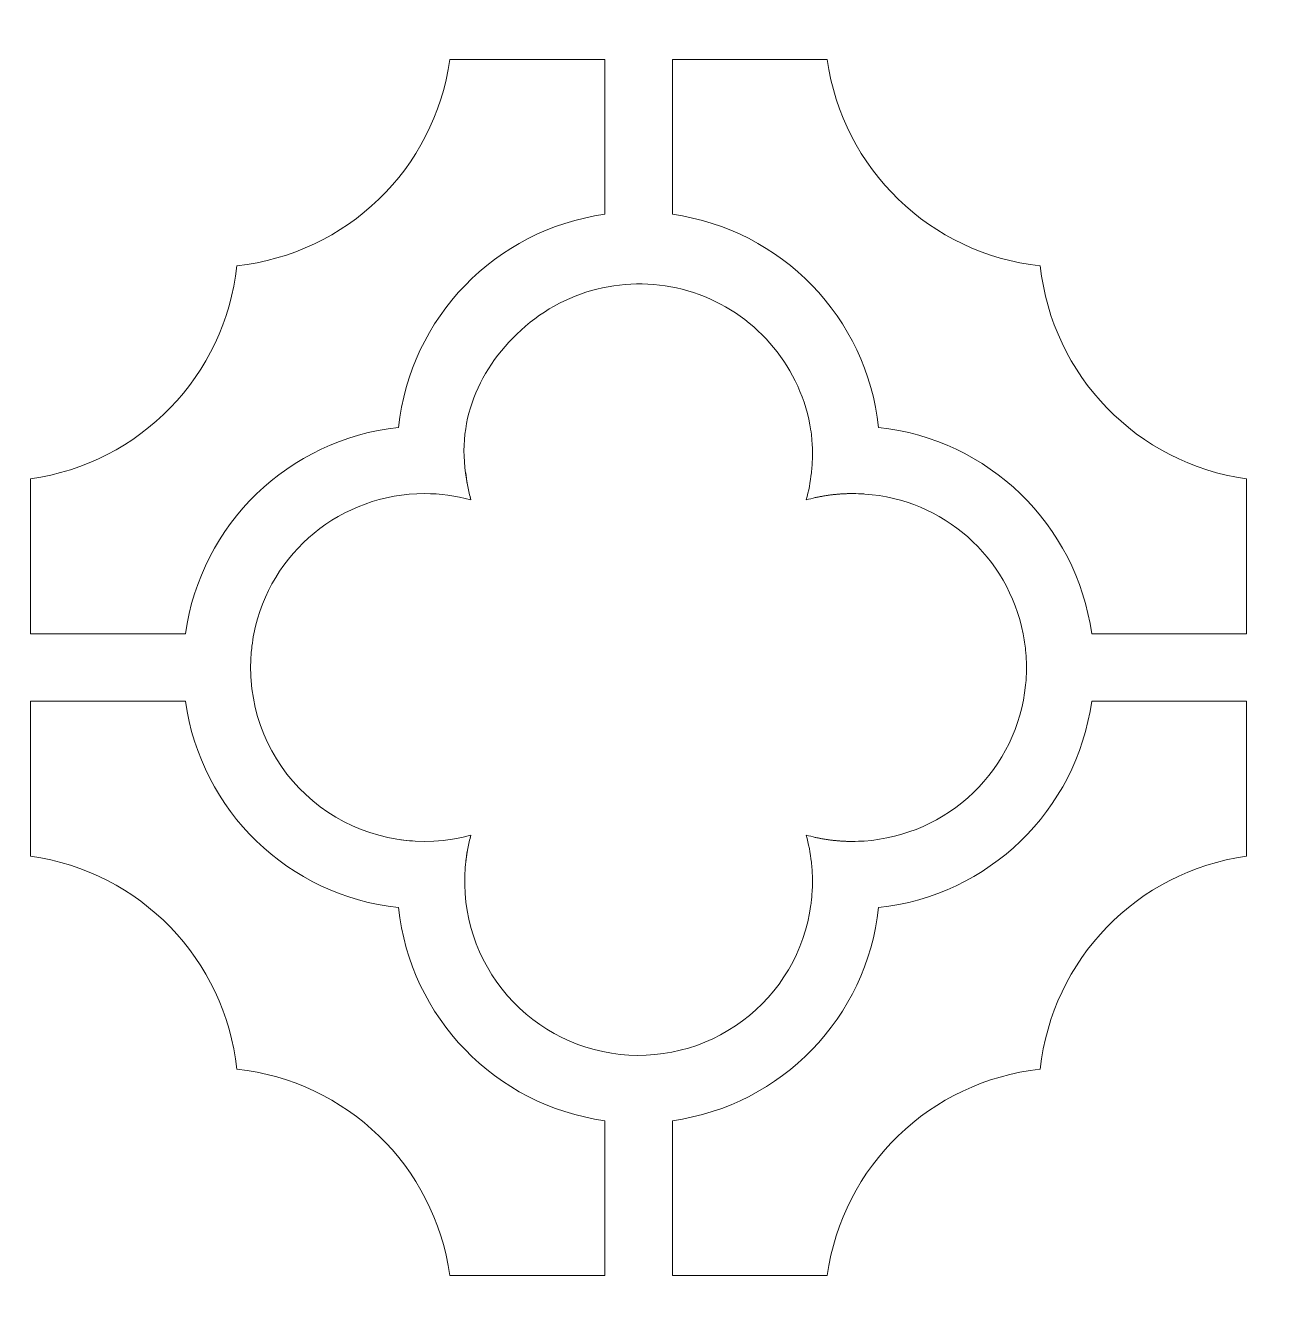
# Model space of a CAD drawing. Header units: centimetres. Extents: x -8.6 to 7.4, y -2.5 to 11.8.
# Drawn here: x -7.323 to -4.812, y 2.096 to 4.664 of the extents above; entities that cross this region are included whole.
import ezdxf

# ---------------------------------------------------------------- set-up
doc = ezdxf.new("R2010")
doc.units = ezdxf.units.CM
doc.header["$MEASUREMENT"] = 0
doc.layers.add('layer 1', color=7, linetype='Continuous')

msp = doc.modelspace()

# ---------------------------------------------------------------- linework, layer by layer
at = {"layer": 'layer 1', "lineweight": 9}
for points, knots in [([(-8.59369, 11.81631), (-8.59369, 11.81631), (-8.45848, 11.81631), (-8.45848, 11.81631), (-8.45848, 11.81631), (-8.45848, 11.81631), (-1.16645, 11.81631), (-1.16645, 11.81631), (-1.16645, 11.81631), (-1.16645, 11.81631), (-1.03124, 11.81631), (-1.03124, 11.81631), (-1.03124, 11.81631), (-1.03124, 11.81631), (-1.03124, 11.6811), (-1.03124, 11.6811), (-1.03124, 11.6811), (-1.03124, 11.6811), (-1.03124, -2.35212), (-1.03124, -2.35212), (-1.03124, -2.35212), (-1.03124, -2.35212), (-1.03124, -2.48733), (-1.03124, -2.48733), (-1.03124, -2.48733), (-1.03124, -2.48733), (-1.16645, -2.48733), (-1.16645, -2.48733), (-1.16645, -2.48733), (-1.16645, -2.48733), (-8.45848, -2.48733), (-8.45848, -2.48733), (-8.45848, -2.48733), (-8.45848, -2.48733), (-8.59369, -2.48733), (-8.59369, -2.48733), (-8.59369, -2.48733), (-8.59369, -2.48733), (-8.59369, -2.35212), (-8.59369, -2.35212), (-8.59369, -2.35212), (-8.59369, -2.35212), (-8.59369, 11.6811), (-8.59369, 11.6811), (-8.59369, 11.6811), (-8.59369, 11.6811), (-8.59369, 11.81631), (-8.59369, 11.81631)], [0, 0, 0, 0, 0.0769231, 0.0769231, 0.0769231, 0.0769231, 0.1538462, 0.1538462, 0.1538462, 0.1538462, 0.2307692, 0.2307692, 0.2307692, 0.2307692, 0.3076923, 0.3076923, 0.3076923, 0.3076923, 0.3846154, 0.3846154, 0.3846154, 0.3846154, 0.4615385, 0.4615385, 0.4615385, 0.4615385, 0.5384615, 0.5384615, 0.5384615, 0.5384615, 0.6153846, 0.6153846, 0.6153846, 0.6153846, 0.6923077, 0.6923077, 0.6923077, 0.6923077, 0.7692308, 0.7692308, 0.7692308, 0.7692308, 0.8461538, 0.8461538, 0.8461538, 0.8461538, 1, 1, 1, 1]), ([(-6.16446, 4.59688), (-6.16446, 4.59688), (-6.26776, 4.59688), (-6.26776, 4.59688), (-6.26776, 4.59688), (-6.26776, 4.59688), (-6.31707, 4.59688), (-6.31707, 4.59688), (-6.31707, 4.59688), (-6.31707, 4.59688), (-6.35435, 4.59688), (-6.35435, 4.59688), (-6.35435, 4.59688), (-6.35435, 4.59688), (-6.47441, 4.59688), (-6.47441, 4.59688), (-6.47441, 4.59688), (-6.50503, 4.37789), (-6.68099, 4.20772), (-6.90083, 4.18402), (-6.90083, 4.18402), (-6.92435, 3.96417), (-7.09471, 3.7884), (-7.31368, 3.75761), (-7.31368, 3.75761), (-7.31368, 3.75761), (-7.31368, 3.69234), (-7.31368, 3.69234), (-7.31368, 3.69234), (-7.31368, 3.69234), (-7.31368, 3.65906), (-7.31368, 3.65906), (-7.31368, 3.65906), (-7.31368, 3.65906), (-7.31368, 3.56049), (-7.31368, 3.56049), (-7.31368, 3.56049), (-7.31368, 3.56049), (-7.31368, 3.44769), (-7.31368, 3.44769), (-7.31368, 3.44769), (-7.31368, 3.44769), (-7.12398, 3.44768), (-7.12398, 3.44768), (-7.12398, 3.44768), (-7.12398, 3.44768), (-7.00377, 3.44768), (-7.00377, 3.44768), (-7.00377, 3.44768), (-6.97315, 3.66668), (-6.79718, 3.83685), (-6.57732, 3.86054), (-6.57732, 3.86054), (-6.55381, 4.08041), (-6.38344, 4.25619), (-6.16446, 4.28696), (-6.16446, 4.28696), (-6.16446, 4.28696), (-6.16446, 4.59688), (-6.16446, 4.59688)], [0, 0, 0, 0, 0.0625, 0.0625, 0.0625, 0.0625, 0.125, 0.125, 0.125, 0.125, 0.1875, 0.1875, 0.1875, 0.1875, 0.25, 0.25, 0.25, 0.25, 0.3125, 0.3125, 0.3125, 0.3125, 0.375, 0.375, 0.375, 0.375, 0.4375, 0.4375, 0.4375, 0.4375, 0.5, 0.5, 0.5, 0.5, 0.5625, 0.5625, 0.5625, 0.5625, 0.625, 0.625, 0.625, 0.625, 0.6875, 0.6875, 0.6875, 0.6875, 0.75, 0.75, 0.75, 0.75, 0.8125, 0.8125, 0.8125, 0.8125, 0.875, 0.875, 0.875, 0.875, 1, 1, 1, 1]), ([(-5.71933, 4.59688), (-5.71933, 4.59688), (-5.78447, 4.59688), (-5.78447, 4.59688), (-5.78447, 4.59688), (-5.78447, 4.59688), (-5.87666, 4.59688), (-5.87666, 4.59688), (-5.87666, 4.59688), (-5.87666, 4.59688), (-5.94572, 4.59688), (-5.94572, 4.59688), (-5.94572, 4.59688), (-5.94572, 4.59688), (-6.02926, 4.59688), (-6.02926, 4.59688), (-6.02926, 4.59688), (-6.02926, 4.59688), (-6.02926, 4.28695), (-6.02926, 4.28695), (-6.02926, 4.28695), (-5.81027, 4.25633), (-5.6401, 4.08038), (-5.61641, 3.86054), (-5.61641, 3.86054), (-5.39655, 3.83701), (-5.22077, 3.66665), (-5.18999, 3.44768), (-5.18999, 3.44768), (-5.18999, 3.44768), (-5.03502, 3.44768), (-5.03502, 3.44768), (-5.03502, 3.44768), (-5.03502, 3.44768), (-4.88007, 3.44768), (-4.88007, 3.44768), (-4.88007, 3.44768), (-4.88007, 3.44768), (-4.88007, 3.56049), (-4.88007, 3.56049), (-4.88007, 3.56049), (-4.88007, 3.56049), (-4.88007, 3.65907), (-4.88007, 3.65907), (-4.88007, 3.65907), (-4.88007, 3.65907), (-4.88007, 3.69232), (-4.88007, 3.69232), (-4.88007, 3.69232), (-4.88007, 3.69232), (-4.88007, 3.75761), (-4.88007, 3.75761), (-4.88007, 3.75761), (-5.09905, 3.78823), (-5.26922, 3.96418), (-5.29291, 4.18402), (-5.29291, 4.18402), (-5.51278, 4.20755), (-5.68855, 4.37791), (-5.71933, 4.59688)], [0, 0, 0, 0, 0.0625, 0.0625, 0.0625, 0.0625, 0.125, 0.125, 0.125, 0.125, 0.1875, 0.1875, 0.1875, 0.1875, 0.25, 0.25, 0.25, 0.25, 0.3125, 0.3125, 0.3125, 0.3125, 0.375, 0.375, 0.375, 0.375, 0.4375, 0.4375, 0.4375, 0.4375, 0.5, 0.5, 0.5, 0.5, 0.5625, 0.5625, 0.5625, 0.5625, 0.625, 0.625, 0.625, 0.625, 0.6875, 0.6875, 0.6875, 0.6875, 0.75, 0.75, 0.75, 0.75, 0.8125, 0.8125, 0.8125, 0.8125, 0.875, 0.875, 0.875, 0.875, 1, 1, 1, 1]), ([(-6.8667, 3.44768), (-6.86831, 3.43944), (-6.86963, 3.43114), (-6.87066, 3.4228), (-6.87066, 3.4228), (-6.87066, 3.4228), (-6.87091, 3.4207), (-6.87091, 3.4207), (-6.87091, 3.4207), (-6.87091, 3.4207), (-6.87114, 3.41859), (-6.87114, 3.41859), (-6.87114, 3.41859), (-6.87114, 3.41859), (-6.87197, 3.41025), (-6.87197, 3.41025), (-6.87197, 3.41025), (-6.87197, 3.41025), (-6.87245, 3.40378), (-6.87245, 3.40378), (-6.87245, 3.40378), (-6.87245, 3.40378), (-6.8726, 3.40164), (-6.8726, 3.40164), (-6.8726, 3.40164), (-6.8726, 3.40164), (-6.87286, 3.39737), (-6.87286, 3.39737), (-6.87286, 3.39737), (-6.87286, 3.39737), (-6.87294, 3.3952), (-6.87294, 3.3952), (-6.87294, 3.3952), (-6.87294, 3.3952), (-6.87305, 3.39245), (-6.87305, 3.39245), (-6.87305, 3.39245), (-6.87305, 3.39245), (-6.87309, 3.39089), (-6.87309, 3.39089), (-6.87309, 3.39089), (-6.87309, 3.39089), (-6.87318, 3.38908), (-6.87318, 3.38908), (-6.87318, 3.38908), (-6.87318, 3.38908), (-6.8732, 3.3869), (-6.8732, 3.3869), (-6.8732, 3.3869), (-6.8732, 3.3869), (-6.87322, 3.38552), (-6.87322, 3.38552), (-6.87322, 3.38552), (-6.87322, 3.38552), (-6.87325, 3.38336), (-6.87325, 3.38336), (-6.87325, 3.38336), (-6.87325, 3.38336), (-6.87327, 3.38117), (-6.87327, 3.38117), (-6.87327, 3.38117), (-6.87327, 3.38117), (-6.87327, 3.37903), (-6.87327, 3.37903), (-6.87327, 3.37903), (-6.87327, 3.37903), (-6.87325, 3.37687), (-6.87325, 3.37687), (-6.87325, 3.37687), (-6.87325, 3.37687), (-6.87323, 3.37506), (-6.87323, 3.37506), (-6.87323, 3.37506), (-6.87323, 3.37506), (-6.87322, 3.37363), (-6.87322, 3.37363), (-6.87322, 3.37363), (-6.87322, 3.37363), (-6.87318, 3.37146), (-6.87318, 3.37146), (-6.87318, 3.37146), (-6.87318, 3.37146), (-6.87309, 3.3693), (-6.87309, 3.3693), (-6.87309, 3.3693), (-6.87309, 3.3693), (-6.87305, 3.36773), (-6.87305, 3.36773), (-6.87305, 3.36773), (-6.87305, 3.36773), (-6.87298, 3.3661), (-6.87298, 3.3661), (-6.87298, 3.3661), (-6.87298, 3.3661), (-6.8729, 3.36395), (-6.8729, 3.36395), (-6.8729, 3.36395), (-6.8729, 3.36395), (-6.8726, 3.3586), (-6.8726, 3.3586), (-6.8726, 3.3586), (-6.8726, 3.3586), (-6.87245, 3.35646), (-6.87245, 3.35646), (-6.87245, 3.35646), (-6.87245, 3.35646), (-6.87206, 3.35115), (-6.87206, 3.35115), (-6.87206, 3.35115), (-6.87173, 3.34726), (-6.87135, 3.34338), (-6.87091, 3.3395), (-6.87091, 3.3395), (-6.87091, 3.3395), (-6.87066, 3.33739), (-6.87066, 3.33739), (-6.87066, 3.33739), (-6.85831, 3.23689), (-6.80284, 3.14682), (-6.71861, 3.09064), (-6.71861, 3.09064), (-6.6344, 3.03447), (-6.53003, 3.01764), (-6.43246, 3.04455), (-6.43246, 3.04455), (-6.43246, 3.04455), (-6.4341, 3.03826), (-6.4341, 3.03826), (-6.4341, 3.03826), (-6.4341, 3.03826), (-6.43246, 3.04457), (-6.43246, 3.04457), (-6.43246, 3.04457), (-6.43482, 3.03574), (-6.43687, 3.02683), (-6.43862, 3.01787), (-6.43862, 3.01787), (-6.44038, 3.00877), (-6.44177, 2.99961), (-6.44279, 2.9904), (-6.44279, 2.9904), (-6.44188, 2.99846), (-6.44071, 3.00648), (-6.43927, 3.01446), (-6.43927, 3.01446), (-6.45601, 2.92219), (-6.43485, 2.82707), (-6.38058, 2.75059), (-6.38058, 2.75059), (-6.32631, 2.67411), (-6.24396, 2.6228), (-6.15133, 2.60813), (-6.15133, 2.60813), (-6.05868, 2.59346), (-5.96402, 2.61681), (-5.88881, 2.67288), (-5.88881, 2.67288), (-5.8136, 2.72895), (-5.76427, 2.81254), (-5.75187, 2.90553), (-5.75187, 2.90553), (-5.75187, 2.90553), (-5.75167, 2.907), (-5.75167, 2.907), (-5.75167, 2.907), (-5.75167, 2.907), (-5.75151, 2.90847), (-5.75151, 2.90847), (-5.75151, 2.90847), (-5.75151, 2.90847), (-5.75114, 2.91143), (-5.75114, 2.91143), (-5.75114, 2.91143), (-5.75114, 2.91143), (-5.75089, 2.91363), (-5.75089, 2.91363), (-5.75089, 2.91363), (-5.75089, 2.91363), (-5.75073, 2.9151), (-5.75073, 2.9151), (-5.75073, 2.9151), (-5.75073, 2.9151), (-5.7505, 2.91732), (-5.7505, 2.91732), (-5.7505, 2.91732), (-5.7505, 2.91732), (-5.75033, 2.91921), (-5.75033, 2.91921), (-5.75033, 2.91921), (-5.75033, 2.91921), (-5.75018, 2.92101), (-5.75018, 2.92101), (-5.75018, 2.92101), (-5.75018, 2.92101), (-5.75005, 2.92251), (-5.75005, 2.92251), (-5.75005, 2.92251), (-5.75005, 2.92251), (-5.74994, 2.92377), (-5.74994, 2.92377), (-5.74994, 2.92377), (-5.74994, 2.92377), (-5.7498, 2.92549), (-5.7498, 2.92549), (-5.7498, 2.92549), (-5.7498, 2.92549), (-5.74936, 2.93218), (-5.74936, 2.93218), (-5.74936, 2.93218), (-5.74936, 2.93218), (-5.74927, 2.93367), (-5.74927, 2.93367), (-5.74927, 2.93367), (-5.74927, 2.93367), (-5.74922, 2.93517), (-5.74922, 2.93517), (-5.74922, 2.93517), (-5.74922, 2.93517), (-5.74915, 2.93667), (-5.74915, 2.93667), (-5.74915, 2.93667), (-5.74915, 2.93667), (-5.74908, 2.93817), (-5.74908, 2.93817), (-5.74908, 2.93817), (-5.74908, 2.93817), (-5.74901, 2.94038), (-5.74901, 2.94038), (-5.74901, 2.94038), (-5.74901, 2.94038), (-5.74887, 2.94536), (-5.74887, 2.94536), (-5.74887, 2.94536), (-5.74887, 2.94536), (-5.74886, 2.94724), (-5.74886, 2.94724), (-5.74886, 2.94724), (-5.74886, 2.94724), (-5.74882, 2.94952), (-5.74882, 2.94952), (-5.74882, 2.94952), (-5.74882, 2.94952), (-5.7488, 2.95175), (-5.7488, 2.95175), (-5.7488, 2.95175), (-5.7488, 2.95175), (-5.74882, 2.95326), (-5.74882, 2.95326), (-5.74882, 2.95326), (-5.74882, 2.95326), (-5.74882, 2.95476), (-5.74882, 2.95476), (-5.74882, 2.95476), (-5.74882, 2.95476), (-5.74886, 2.95626), (-5.74886, 2.95626), (-5.74886, 2.95626), (-5.74886, 2.95626), (-5.74886, 2.95776), (-5.74886, 2.95776), (-5.74886, 2.95776), (-5.74886, 2.95776), (-5.7489, 2.95926), (-5.7489, 2.95926), (-5.7489, 2.95926), (-5.7489, 2.95926), (-5.74892, 2.96076), (-5.74892, 2.96076), (-5.74892, 2.96076), (-5.74892, 2.96076), (-5.74897, 2.96227), (-5.74897, 2.96227), (-5.74897, 2.96227), (-5.74897, 2.96227), (-5.74901, 2.96375), (-5.74901, 2.96375), (-5.74901, 2.96375), (-5.74901, 2.96375), (-5.74908, 2.96526), (-5.74908, 2.96526), (-5.74908, 2.96526), (-5.74908, 2.96526), (-5.74915, 2.96675), (-5.74915, 2.96675), (-5.74915, 2.96675), (-5.74915, 2.96675), (-5.74922, 2.96826), (-5.74922, 2.96826), (-5.74922, 2.96826), (-5.74922, 2.96826), (-5.74927, 2.96973), (-5.74927, 2.96973), (-5.74927, 2.96973), (-5.74927, 2.96973), (-5.74936, 2.97123), (-5.74936, 2.97123), (-5.74936, 2.97123), (-5.74936, 2.97123), (-5.74944, 2.9727), (-5.74944, 2.9727), (-5.74944, 2.9727), (-5.74944, 2.9727), (-5.74954, 2.97421), (-5.74954, 2.97421), (-5.74954, 2.97421), (-5.74954, 2.97421), (-5.74961, 2.97566), (-5.74961, 2.97566), (-5.74961, 2.97566), (-5.74961, 2.97566), (-5.74974, 2.97716), (-5.74974, 2.97716), (-5.74974, 2.97716), (-5.74974, 2.97716), (-5.74985, 2.97862), (-5.74985, 2.97862), (-5.74985, 2.97862), (-5.74985, 2.97862), (-5.74996, 2.98012), (-5.74996, 2.98012), (-5.74996, 2.98012), (-5.74996, 2.98012), (-5.75009, 2.98159), (-5.75009, 2.98159), (-5.75009, 2.98159), (-5.75009, 2.98159), (-5.75024, 2.98308), (-5.75024, 2.98308), (-5.75024, 2.98308), (-5.75024, 2.98308), (-5.75037, 2.98455), (-5.75037, 2.98455), (-5.75037, 2.98455), (-5.75037, 2.98455), (-5.75049, 2.98601), (-5.75049, 2.98601), (-5.75049, 2.98601), (-5.75049, 2.98601), (-5.75062, 2.98746), (-5.75062, 2.98746), (-5.75062, 2.98746), (-5.75062, 2.98746), (-5.75078, 2.98894), (-5.75078, 2.98894), (-5.75078, 2.98894), (-5.75078, 2.98894), (-5.75094, 2.9904), (-5.75094, 2.9904), (-5.75094, 2.9904), (-5.75297, 3.0087), (-5.75645, 3.02681), (-5.76135, 3.04457), (-5.76135, 3.04457), (-5.75533, 3.04293), (-5.74928, 3.04145), (-5.74319, 3.04011), (-5.74319, 3.04011), (-5.74319, 3.04011), (-5.74177, 3.03978), (-5.74177, 3.03978), (-5.74177, 3.03978), (-5.74177, 3.03978), (-5.74035, 3.03951), (-5.74035, 3.03951), (-5.74035, 3.03951), (-5.74035, 3.03951), (-5.73892, 3.03918), (-5.73892, 3.03918), (-5.73892, 3.03918), (-5.73892, 3.03918), (-5.7375, 3.03891), (-5.7375, 3.03891), (-5.7375, 3.03891), (-5.7375, 3.03891), (-5.73608, 3.03863), (-5.73608, 3.03863), (-5.73608, 3.03863), (-5.73608, 3.03863), (-5.73466, 3.03835), (-5.73466, 3.03835), (-5.73466, 3.03835), (-5.73466, 3.03835), (-5.73323, 3.03808), (-5.73323, 3.03808), (-5.73323, 3.03808), (-5.73323, 3.03808), (-5.73181, 3.03782), (-5.73181, 3.03782), (-5.73181, 3.03782), (-5.73181, 3.03782), (-5.73038, 3.03755), (-5.73038, 3.03755), (-5.73038, 3.03755), (-5.73038, 3.03755), (-5.72896, 3.0373), (-5.72896, 3.0373), (-5.72896, 3.0373), (-5.72896, 3.0373), (-5.72749, 3.03703), (-5.72749, 3.03703), (-5.72749, 3.03703), (-5.72749, 3.03703), (-5.72608, 3.03681), (-5.72608, 3.03681), (-5.72608, 3.03681), (-5.72608, 3.03681), (-5.72462, 3.03657), (-5.72462, 3.03657), (-5.72462, 3.03657), (-5.72462, 3.03657), (-5.7232, 3.03634), (-5.7232, 3.03634), (-5.7232, 3.03634), (-5.7232, 3.03634), (-5.72173, 3.03609), (-5.72173, 3.03609), (-5.72173, 3.03609), (-5.72173, 3.03609), (-5.7203, 3.03589), (-5.7203, 3.03589), (-5.7203, 3.03589), (-5.7203, 3.03589), (-5.71885, 3.03567), (-5.71885, 3.03567), (-5.71885, 3.03567), (-5.71885, 3.03567), (-5.71739, 3.03546), (-5.71739, 3.03546), (-5.71739, 3.03546), (-5.71739, 3.03546), (-5.71592, 3.03523), (-5.71592, 3.03523), (-5.71592, 3.03523), (-5.71592, 3.03523), (-5.71449, 3.03508), (-5.71449, 3.03508), (-5.71449, 3.03508), (-5.71449, 3.03508), (-5.71303, 3.03486), (-5.71303, 3.03486), (-5.71303, 3.03486), (-5.71303, 3.03486), (-5.71158, 3.0347), (-5.71158, 3.0347), (-5.71158, 3.0347), (-5.71158, 3.0347), (-5.71011, 3.0345), (-5.71011, 3.0345), (-5.71011, 3.0345), (-5.71011, 3.0345), (-5.70865, 3.03433), (-5.70865, 3.03433), (-5.70865, 3.03433), (-5.70865, 3.03433), (-5.7072, 3.03416), (-5.7072, 3.03416), (-5.7072, 3.03416), (-5.7072, 3.03416), (-5.70573, 3.034), (-5.70573, 3.034), (-5.70573, 3.034), (-5.70573, 3.034), (-5.70426, 3.03383), (-5.70426, 3.03383), (-5.70426, 3.03383), (-5.70426, 3.03383), (-5.7028, 3.03372), (-5.7028, 3.03372), (-5.7028, 3.03372), (-5.7028, 3.03372), (-5.70133, 3.03357), (-5.70133, 3.03357), (-5.70133, 3.03357), (-5.70133, 3.03357), (-5.69988, 3.03344), (-5.69988, 3.03344), (-5.69988, 3.03344), (-5.69988, 3.03344), (-5.69837, 3.03329), (-5.69837, 3.03329), (-5.69837, 3.03329), (-5.69837, 3.03329), (-5.69692, 3.03318), (-5.69692, 3.03318), (-5.69692, 3.03318), (-5.69692, 3.03318), (-5.69541, 3.03306), (-5.69541, 3.03306), (-5.69541, 3.03306), (-5.69541, 3.03306), (-5.69395, 3.03294), (-5.69395, 3.03294), (-5.69395, 3.03294), (-5.69395, 3.03294), (-5.69246, 3.03283), (-5.69246, 3.03283), (-5.69246, 3.03283), (-5.69246, 3.03283), (-5.69099, 3.03274), (-5.69099, 3.03274), (-5.69099, 3.03274), (-5.69099, 3.03274), (-5.6895, 3.03265), (-5.6895, 3.03265), (-5.6895, 3.03265), (-5.6895, 3.03265), (-5.68802, 3.03257), (-5.68802, 3.03257), (-5.68802, 3.03257), (-5.68802, 3.03257), (-5.68652, 3.03249), (-5.68652, 3.03249), (-5.68652, 3.03249), (-5.68652, 3.03249), (-5.68504, 3.03243), (-5.68504, 3.03243), (-5.68504, 3.03243), (-5.68504, 3.03243), (-5.68355, 3.03235), (-5.68355, 3.03235), (-5.68355, 3.03235), (-5.68355, 3.03235), (-5.68204, 3.0323), (-5.68204, 3.0323), (-5.68204, 3.0323), (-5.68204, 3.0323), (-5.68055, 3.03221), (-5.68055, 3.03221), (-5.68055, 3.03221), (-5.68055, 3.03221), (-5.67905, 3.03218), (-5.67905, 3.03218), (-5.67905, 3.03218), (-5.67905, 3.03218), (-5.67756, 3.03214), (-5.67756, 3.03214), (-5.67756, 3.03214), (-5.67756, 3.03214), (-5.67605, 3.03211), (-5.67605, 3.03211), (-5.67605, 3.03211), (-5.67605, 3.03211), (-5.67456, 3.03206), (-5.67456, 3.03206), (-5.67456, 3.03206), (-5.67456, 3.03206), (-5.67305, 3.03206), (-5.67305, 3.03206), (-5.67305, 3.03206), (-5.67305, 3.03206), (-5.67155, 3.03202), (-5.67155, 3.03202), (-5.67155, 3.03202), (-5.67155, 3.03202), (-5.67005, 3.03202), (-5.67005, 3.03202), (-5.67005, 3.03202), (-5.67005, 3.03202), (-5.66853, 3.032), (-5.66853, 3.032), (-5.66853, 3.032), (-5.66853, 3.032), (-5.66704, 3.03202), (-5.66704, 3.03202), (-5.66704, 3.03202), (-5.66704, 3.03202), (-5.66521, 3.03204), (-5.66521, 3.03204), (-5.66521, 3.03204), (-5.66521, 3.03204), (-5.66326, 3.03206), (-5.66326, 3.03206), (-5.66326, 3.03206), (-5.66326, 3.03206), (-5.65683, 3.03223), (-5.65683, 3.03223), (-5.65683, 3.03223), (-5.65683, 3.03223), (-5.65498, 3.03231), (-5.65498, 3.03231), (-5.65498, 3.03231), (-5.65498, 3.03231), (-5.64826, 3.03264), (-5.64826, 3.03264), (-5.64826, 3.03264), (-5.64826, 3.03264), (-5.64675, 3.03273), (-5.64675, 3.03273), (-5.64675, 3.03273), (-5.64675, 3.03273), (-5.64526, 3.03282), (-5.64526, 3.03282), (-5.64526, 3.03282), (-5.56328, 3.03846), (-5.48595, 3.07278), (-5.42679, 3.12981), (-5.42679, 3.12981), (-5.3676, 3.18686), (-5.33058, 3.26299), (-5.32228, 3.34478), (-5.32228, 3.34478), (-5.32228, 3.34478), (-5.32178, 3.35008), (-5.32178, 3.35008), (-5.32178, 3.35008), (-5.32134, 3.35559), (-5.32099, 3.36111), (-5.32074, 3.36664), (-5.32074, 3.36664), (-5.32074, 3.36664), (-5.3207, 3.36824), (-5.3207, 3.36824), (-5.3207, 3.36824), (-5.3207, 3.36824), (-5.32063, 3.3704), (-5.32063, 3.3704), (-5.32063, 3.3704), (-5.32063, 3.3704), (-5.32054, 3.37347), (-5.32054, 3.37347), (-5.32054, 3.37347), (-5.32054, 3.37347), (-5.32054, 3.37472), (-5.32054, 3.37472), (-5.32054, 3.37472), (-5.32054, 3.37472), (-5.3205, 3.37687), (-5.3205, 3.37687), (-5.3205, 3.37687), (-5.3205, 3.37687), (-5.32049, 3.37903), (-5.32049, 3.37903), (-5.32049, 3.37903), (-5.32049, 3.37903), (-5.32049, 3.38117), (-5.32049, 3.38117), (-5.32049, 3.38117), (-5.32049, 3.38117), (-5.3205, 3.38336), (-5.3205, 3.38336), (-5.3205, 3.38336), (-5.3205, 3.38336), (-5.32053, 3.3851), (-5.32053, 3.3851), (-5.32053, 3.3851), (-5.32053, 3.3851), (-5.32054, 3.3866), (-5.32054, 3.3866), (-5.32054, 3.3866), (-5.32054, 3.3866), (-5.32058, 3.38872), (-5.32058, 3.38872), (-5.32058, 3.38872), (-5.32058, 3.38872), (-5.32067, 3.39089), (-5.32067, 3.39089), (-5.32067, 3.39089), (-5.32067, 3.39089), (-5.3207, 3.39236), (-5.3207, 3.39236), (-5.3207, 3.39236), (-5.32092, 3.39759), (-5.32123, 3.40282), (-5.32162, 3.40804), (-5.32162, 3.40804), (-5.32162, 3.40804), (-5.32178, 3.41015), (-5.32178, 3.41015), (-5.32178, 3.41015), (-5.32178, 3.41015), (-5.32216, 3.41436), (-5.32216, 3.41436), (-5.32216, 3.41436), (-5.32332, 3.42553), (-5.32496, 3.43665), (-5.32707, 3.44768), (-5.32707, 3.44768), (-5.3575, 3.60189), (-5.48733, 3.71649), (-5.64414, 3.72726), (-5.64414, 3.72726), (-5.64414, 3.72726), (-5.64599, 3.72739), (-5.64599, 3.72739), (-5.64599, 3.72739), (-5.64599, 3.72739), (-5.64748, 3.72749), (-5.64748, 3.72749), (-5.64748, 3.72749), (-5.64748, 3.72749), (-5.65498, 3.72785), (-5.65498, 3.72785), (-5.65498, 3.72785), (-5.65498, 3.72785), (-5.65683, 3.72792), (-5.65683, 3.72792), (-5.65683, 3.72792), (-5.65683, 3.72792), (-5.66216, 3.72808), (-5.66216, 3.72808), (-5.66216, 3.72808), (-5.66216, 3.72808), (-5.66404, 3.72809), (-5.66404, 3.72809), (-5.66404, 3.72809), (-5.66404, 3.72809), (-5.66631, 3.72813), (-5.66631, 3.72813), (-5.66631, 3.72813), (-5.66631, 3.72813), (-5.66853, 3.72815), (-5.66853, 3.72815), (-5.66853, 3.72815), (-5.66853, 3.72815), (-5.67005, 3.72813), (-5.67005, 3.72813), (-5.67005, 3.72813), (-5.67005, 3.72813), (-5.67155, 3.72813), (-5.67155, 3.72813), (-5.67155, 3.72813), (-5.67155, 3.72813), (-5.67305, 3.72809), (-5.67305, 3.72809), (-5.67305, 3.72809), (-5.67305, 3.72809), (-5.67456, 3.72809), (-5.67456, 3.72809), (-5.67456, 3.72809), (-5.67456, 3.72809), (-5.67605, 3.72805), (-5.67605, 3.72805), (-5.67605, 3.72805), (-5.67605, 3.72805), (-5.67756, 3.72803), (-5.67756, 3.72803), (-5.67756, 3.72803), (-5.67756, 3.72803), (-5.67905, 3.72798), (-5.67905, 3.72798), (-5.67905, 3.72798), (-5.67905, 3.72798), (-5.68055, 3.72794), (-5.68055, 3.72794), (-5.68055, 3.72794), (-5.68055, 3.72794), (-5.68204, 3.72786), (-5.68204, 3.72786), (-5.68204, 3.72786), (-5.68204, 3.72786), (-5.68355, 3.7278), (-5.68355, 3.7278), (-5.68355, 3.7278), (-5.68355, 3.7278), (-5.68504, 3.72772), (-5.68504, 3.72772), (-5.68504, 3.72772), (-5.68504, 3.72772), (-5.68652, 3.72767), (-5.68652, 3.72767), (-5.68652, 3.72767), (-5.68652, 3.72767), (-5.68802, 3.72759), (-5.68802, 3.72759), (-5.68802, 3.72759), (-5.68802, 3.72759), (-5.68948, 3.72751), (-5.68948, 3.72751), (-5.68948, 3.72751), (-5.68948, 3.72751), (-5.69098, 3.72741), (-5.69098, 3.72741), (-5.69098, 3.72741), (-5.69098, 3.72741), (-5.69245, 3.72733), (-5.69245, 3.72733), (-5.69245, 3.72733), (-5.69245, 3.72733), (-5.69394, 3.72721), (-5.69394, 3.72721), (-5.69394, 3.72721), (-5.69394, 3.72721), (-5.6954, 3.7271), (-5.6954, 3.7271), (-5.6954, 3.7271), (-5.6954, 3.7271), (-5.6969, 3.72698), (-5.6969, 3.72698), (-5.6969, 3.72698), (-5.6969, 3.72698), (-5.69836, 3.72686), (-5.69836, 3.72686), (-5.69836, 3.72686), (-5.69836, 3.72686), (-5.69985, 3.72671), (-5.69985, 3.72671), (-5.69985, 3.72671), (-5.69985, 3.72671), (-5.70131, 3.72658), (-5.70131, 3.72658), (-5.70131, 3.72658), (-5.70131, 3.72658), (-5.70277, 3.72644), (-5.70277, 3.72644), (-5.70277, 3.72644), (-5.70277, 3.72644), (-5.70423, 3.72632), (-5.70423, 3.72632), (-5.70423, 3.72632), (-5.70423, 3.72632), (-5.7057, 3.72615), (-5.7057, 3.72615), (-5.7057, 3.72615), (-5.7057, 3.72615), (-5.70716, 3.72599), (-5.70716, 3.72599), (-5.70716, 3.72599), (-5.70716, 3.72599), (-5.70863, 3.72582), (-5.70863, 3.72582), (-5.70863, 3.72582), (-5.70863, 3.72582), (-5.71008, 3.72565), (-5.71008, 3.72565), (-5.71008, 3.72565), (-5.71008, 3.72565), (-5.71154, 3.72545), (-5.71154, 3.72545), (-5.71154, 3.72545), (-5.71154, 3.72545), (-5.71301, 3.72529), (-5.71301, 3.72529), (-5.71301, 3.72529), (-5.71301, 3.72529), (-5.71446, 3.72509), (-5.71446, 3.72509), (-5.71446, 3.72509), (-5.71446, 3.72509), (-5.71588, 3.72492), (-5.71588, 3.72492), (-5.71588, 3.72492), (-5.71588, 3.72492), (-5.71734, 3.7247), (-5.71734, 3.7247), (-5.71734, 3.7247), (-5.71734, 3.7247), (-5.71881, 3.7245), (-5.71881, 3.7245), (-5.71881, 3.7245), (-5.71881, 3.7245), (-5.72026, 3.72426), (-5.72026, 3.72426), (-5.72026, 3.72426), (-5.72026, 3.72426), (-5.72169, 3.72406), (-5.72169, 3.72406), (-5.72169, 3.72406), (-5.72169, 3.72406), (-5.72316, 3.72382), (-5.72316, 3.72382), (-5.72316, 3.72382), (-5.72316, 3.72382), (-5.72458, 3.72358), (-5.72458, 3.72358), (-5.72458, 3.72358), (-5.72458, 3.72358), (-5.72604, 3.72334), (-5.72604, 3.72334), (-5.72604, 3.72334), (-5.72604, 3.72334), (-5.72746, 3.72313), (-5.72746, 3.72313), (-5.72746, 3.72313), (-5.72746, 3.72313), (-5.72891, 3.72285), (-5.72891, 3.72285), (-5.72891, 3.72285), (-5.72891, 3.72285), (-5.73033, 3.72261), (-5.73033, 3.72261), (-5.73033, 3.72261), (-5.73033, 3.72261), (-5.73177, 3.72233), (-5.73177, 3.72233), (-5.73177, 3.72233), (-5.73177, 3.72233), (-5.73319, 3.72209), (-5.73319, 3.72209), (-5.73319, 3.72209), (-5.73319, 3.72209), (-5.73461, 3.7218), (-5.73461, 3.7218), (-5.73461, 3.7218), (-5.73461, 3.7218), (-5.73603, 3.72153), (-5.73603, 3.72153), (-5.73603, 3.72153), (-5.73603, 3.72153), (-5.73745, 3.72125), (-5.73745, 3.72125), (-5.73745, 3.72125), (-5.73745, 3.72125), (-5.73887, 3.72097), (-5.73887, 3.72097), (-5.73887, 3.72097), (-5.73887, 3.72097), (-5.74029, 3.72066), (-5.74029, 3.72066), (-5.74029, 3.72066), (-5.74029, 3.72066), (-5.7417, 3.72037), (-5.7417, 3.72037), (-5.7417, 3.72037), (-5.7417, 3.72037), (-5.74312, 3.72004), (-5.74312, 3.72004), (-5.74312, 3.72004), (-5.74922, 3.71873), (-5.75527, 3.71725), (-5.76129, 3.7156), (-5.76129, 3.7156), (-5.75642, 3.73335), (-5.75297, 3.75146), (-5.75096, 3.76975), (-5.75096, 3.76975), (-5.75096, 3.76975), (-5.75079, 3.77122), (-5.75079, 3.77122), (-5.75079, 3.77122), (-5.75079, 3.77122), (-5.75063, 3.77269), (-5.75063, 3.77269), (-5.75063, 3.77269), (-5.75063, 3.77269), (-5.7505, 3.77416), (-5.7505, 3.77416), (-5.7505, 3.77416), (-5.7505, 3.77416), (-5.75037, 3.77561), (-5.75037, 3.77561), (-5.75037, 3.77561), (-5.75037, 3.77561), (-5.75024, 3.77707), (-5.75024, 3.77707), (-5.75024, 3.77707), (-5.75024, 3.77707), (-5.75009, 3.77858), (-5.75009, 3.77858), (-5.75009, 3.77858), (-5.75009, 3.77858), (-5.74996, 3.78003), (-5.74996, 3.78003), (-5.74996, 3.78003), (-5.74996, 3.78003), (-5.74985, 3.78154), (-5.74985, 3.78154), (-5.74985, 3.78154), (-5.74985, 3.78154), (-5.74974, 3.78299), (-5.74974, 3.78299), (-5.74974, 3.78299), (-5.74974, 3.78299), (-5.74961, 3.78449), (-5.74961, 3.78449), (-5.74961, 3.78449), (-5.74961, 3.78449), (-5.74954, 3.78596), (-5.74954, 3.78596), (-5.74954, 3.78596), (-5.74954, 3.78596), (-5.74944, 3.78745), (-5.74944, 3.78745), (-5.74944, 3.78745), (-5.74944, 3.78745), (-5.74936, 3.78893), (-5.74936, 3.78893), (-5.74936, 3.78893), (-5.74936, 3.78893), (-5.74927, 3.79043), (-5.74927, 3.79043), (-5.74927, 3.79043), (-5.74927, 3.79043), (-5.74922, 3.79191), (-5.74922, 3.79191), (-5.74922, 3.79191), (-5.74922, 3.79191), (-5.74915, 3.7934), (-5.74915, 3.7934), (-5.74915, 3.7934), (-5.74915, 3.7934), (-5.74908, 3.79491), (-5.74908, 3.79491), (-5.74908, 3.79491), (-5.74908, 3.79491), (-5.74901, 3.7964), (-5.74901, 3.7964), (-5.74901, 3.7964), (-5.74901, 3.7964), (-5.74897, 3.79789), (-5.74897, 3.79789), (-5.74897, 3.79789), (-5.74897, 3.79789), (-5.74892, 3.79939), (-5.74892, 3.79939), (-5.74892, 3.79939), (-5.74892, 3.79939), (-5.7489, 3.8009), (-5.7489, 3.8009), (-5.7489, 3.8009), (-5.7489, 3.8009), (-5.74886, 3.80239), (-5.74886, 3.80239), (-5.74886, 3.80239), (-5.74886, 3.80239), (-5.74886, 3.8039), (-5.74886, 3.8039), (-5.74886, 3.8039), (-5.74886, 3.8039), (-5.74882, 3.8054), (-5.74882, 3.8054), (-5.74882, 3.8054), (-5.74882, 3.8054), (-5.74882, 3.8069), (-5.74882, 3.8069), (-5.74882, 3.8069), (-5.74882, 3.8069), (-5.7488, 3.80841), (-5.7488, 3.80841), (-5.7488, 3.80841), (-5.7488, 3.80841), (-5.74882, 3.80991), (-5.74882, 3.80991), (-5.74882, 3.80991), (-5.74882, 3.80991), (-5.74883, 3.81174), (-5.74883, 3.81174), (-5.74883, 3.81174), (-5.74883, 3.81174), (-5.74886, 3.81369), (-5.74886, 3.81369), (-5.74886, 3.81369), (-5.74886, 3.81369), (-5.74897, 3.81876), (-5.74897, 3.81876), (-5.74897, 3.81876), (-5.74897, 3.81876), (-5.74908, 3.82199), (-5.74908, 3.82199), (-5.74908, 3.82199), (-5.74908, 3.82199), (-5.74915, 3.82349), (-5.74915, 3.82349), (-5.74915, 3.82349), (-5.74915, 3.82349), (-5.74922, 3.82498), (-5.74922, 3.82498), (-5.74922, 3.82498), (-5.74922, 3.82498), (-5.74926, 3.8263), (-5.74926, 3.8263), (-5.74926, 3.8263), (-5.74926, 3.8263), (-5.74936, 3.82797), (-5.74936, 3.82797), (-5.74936, 3.82797), (-5.74936, 3.82797), (-5.74979, 3.83449), (-5.74979, 3.83449), (-5.74979, 3.83449), (-5.74979, 3.83449), (-5.74993, 3.83617), (-5.74993, 3.83617), (-5.74993, 3.83617), (-5.74993, 3.83617), (-5.75005, 3.83764), (-5.75005, 3.83764), (-5.75005, 3.83764), (-5.75005, 3.83764), (-5.75018, 3.83914), (-5.75018, 3.83914), (-5.75018, 3.83914), (-5.75018, 3.83914), (-5.75032, 3.8406), (-5.75032, 3.8406), (-5.75032, 3.8406), (-5.75032, 3.8406), (-5.75043, 3.84202), (-5.75043, 3.84202), (-5.75043, 3.84202), (-5.75043, 3.84202), (-5.75062, 3.84412), (-5.75062, 3.84412), (-5.75062, 3.84412), (-5.75062, 3.84412), (-5.75081, 3.8458), (-5.75081, 3.8458), (-5.75081, 3.8458), (-5.75081, 3.8458), (-5.75107, 3.84799), (-5.75107, 3.84799), (-5.75107, 3.84799), (-5.75107, 3.84799), (-5.75138, 3.85069), (-5.75138, 3.85069), (-5.75138, 3.85069), (-5.75138, 3.85069), (-5.7516, 3.85243), (-5.7516, 3.85243), (-5.7516, 3.85243), (-5.7516, 3.85243), (-5.7518, 3.85389), (-5.7518, 3.85389), (-5.7518, 3.85389), (-5.77144, 3.97867), (-5.85715, 4.08301), (-5.97575, 4.12649), (-5.97575, 4.12649), (-6.09434, 4.16998), (-6.22719, 4.14578), (-6.32283, 4.06327), (-6.32283, 4.06327), (-6.41847, 3.98076), (-6.46489, 3.86938), (-6.43927, 3.74569), (-6.43927, 3.74569), (-6.44071, 3.75367), (-6.44188, 3.76169), (-6.44279, 3.76975), (-6.44279, 3.76975), (-6.44177, 3.76054), (-6.44038, 3.75138), (-6.43863, 3.74229), (-6.43863, 3.74229), (-6.4369, 3.73331), (-6.43481, 3.72441), (-6.43238, 3.7156), (-6.43238, 3.7156), (-6.43238, 3.7156), (-6.4341, 3.7219), (-6.4341, 3.7219), (-6.4341, 3.7219), (-6.4341, 3.7219), (-6.43246, 3.71561), (-6.43246, 3.71561), (-6.43246, 3.71561), (-6.46268, 3.72393), (-6.49388, 3.72815), (-6.52522, 3.72815), (-6.52522, 3.72815), (-6.69149, 3.72808), (-6.83447, 3.61079), (-6.86671, 3.44768)], [0, 0, 0, 0, 0.0034602, 0.0034602, 0.0034602, 0.0034602, 0.0069204, 0.0069204, 0.0069204, 0.0069204, 0.0103806, 0.0103806, 0.0103806, 0.0103806, 0.0138408, 0.0138408, 0.0138408, 0.0138408, 0.017301, 0.017301, 0.017301, 0.017301, 0.0207612, 0.0207612, 0.0207612, 0.0207612, 0.0242215, 0.0242215, 0.0242215, 0.0242215, 0.0276817, 0.0276817, 0.0276817, 0.0276817, 0.0311419, 0.0311419, 0.0311419, 0.0311419, 0.0346021, 0.0346021, 0.0346021, 0.0346021, 0.0380623, 0.0380623, 0.0380623, 0.0380623, 0.0415225, 0.0415225, 0.0415225, 0.0415225, 0.0449827, 0.0449827, 0.0449827, 0.0449827, 0.0484429, 0.0484429, 0.0484429, 0.0484429, 0.0519031, 0.0519031, 0.0519031, 0.0519031, 0.0553633, 0.0553633, 0.0553633, 0.0553633, 0.0588235, 0.0588235, 0.0588235, 0.0588235, 0.0622837, 0.0622837, 0.0622837, 0.0622837, 0.0657439, 0.0657439, 0.0657439, 0.0657439, 0.0692042, 0.0692042, 0.0692042, 0.0692042, 0.0726644, 0.0726644, 0.0726644, 0.0726644, 0.0761246, 0.0761246, 0.0761246, 0.0761246, 0.0795848, 0.0795848, 0.0795848, 0.0795848, 0.083045, 0.083045, 0.083045, 0.083045, 0.0865052, 0.0865052, 0.0865052, 0.0865052, 0.0899654, 0.0899654, 0.0899654, 0.0899654, 0.0934256, 0.0934256, 0.0934256, 0.0934256, 0.0968858, 0.0968858, 0.0968858, 0.0968858, 0.100346, 0.100346, 0.100346, 0.100346, 0.1038062, 0.1038062, 0.1038062, 0.1038062, 0.1072664, 0.1072664, 0.1072664, 0.1072664, 0.1107266, 0.1107266, 0.1107266, 0.1107266, 0.1141869, 0.1141869, 0.1141869, 0.1141869, 0.1176471, 0.1176471, 0.1176471, 0.1176471, 0.1211073, 0.1211073, 0.1211073, 0.1211073, 0.1245675, 0.1245675, 0.1245675, 0.1245675, 0.1280277, 0.1280277, 0.1280277, 0.1280277, 0.1314879, 0.1314879, 0.1314879, 0.1314879, 0.1349481, 0.1349481, 0.1349481, 0.1349481, 0.1384083, 0.1384083, 0.1384083, 0.1384083, 0.1418685, 0.1418685, 0.1418685, 0.1418685, 0.1453287, 0.1453287, 0.1453287, 0.1453287, 0.1487889, 0.1487889, 0.1487889, 0.1487889, 0.1522491, 0.1522491, 0.1522491, 0.1522491, 0.1557093, 0.1557093, 0.1557093, 0.1557093, 0.1591696, 0.1591696, 0.1591696, 0.1591696, 0.1626298, 0.1626298, 0.1626298, 0.1626298, 0.16609, 0.16609, 0.16609, 0.16609, 0.1695502, 0.1695502, 0.1695502, 0.1695502, 0.1730104, 0.1730104, 0.1730104, 0.1730104, 0.1764706, 0.1764706, 0.1764706, 0.1764706, 0.1799308, 0.1799308, 0.1799308, 0.1799308, 0.183391, 0.183391, 0.183391, 0.183391, 0.1868512, 0.1868512, 0.1868512, 0.1868512, 0.1903114, 0.1903114, 0.1903114, 0.1903114, 0.1937716, 0.1937716, 0.1937716, 0.1937716, 0.1972318, 0.1972318, 0.1972318, 0.1972318, 0.200692, 0.200692, 0.200692, 0.200692, 0.2041522, 0.2041522, 0.2041522, 0.2041522, 0.2076125, 0.2076125, 0.2076125, 0.2076125, 0.2110727, 0.2110727, 0.2110727, 0.2110727, 0.2145329, 0.2145329, 0.2145329, 0.2145329, 0.2179931, 0.2179931, 0.2179931, 0.2179931, 0.2214533, 0.2214533, 0.2214533, 0.2214533, 0.2249135, 0.2249135, 0.2249135, 0.2249135, 0.2283737, 0.2283737, 0.2283737, 0.2283737, 0.2318339, 0.2318339, 0.2318339, 0.2318339, 0.2352941, 0.2352941, 0.2352941, 0.2352941, 0.2387543, 0.2387543, 0.2387543, 0.2387543, 0.2422145, 0.2422145, 0.2422145, 0.2422145, 0.2456747, 0.2456747, 0.2456747, 0.2456747, 0.2491349, 0.2491349, 0.2491349, 0.2491349, 0.2525952, 0.2525952, 0.2525952, 0.2525952, 0.2560554, 0.2560554, 0.2560554, 0.2560554, 0.2595156, 0.2595156, 0.2595156, 0.2595156, 0.2629758, 0.2629758, 0.2629758, 0.2629758, 0.266436, 0.266436, 0.266436, 0.266436, 0.2698962, 0.2698962, 0.2698962, 0.2698962, 0.2733564, 0.2733564, 0.2733564, 0.2733564, 0.2768166, 0.2768166, 0.2768166, 0.2768166, 0.2802768, 0.2802768, 0.2802768, 0.2802768, 0.283737, 0.283737, 0.283737, 0.283737, 0.2871972, 0.2871972, 0.2871972, 0.2871972, 0.2906574, 0.2906574, 0.2906574, 0.2906574, 0.2941176, 0.2941176, 0.2941176, 0.2941176, 0.2975779, 0.2975779, 0.2975779, 0.2975779, 0.3010381, 0.3010381, 0.3010381, 0.3010381, 0.3044983, 0.3044983, 0.3044983, 0.3044983, 0.3079585, 0.3079585, 0.3079585, 0.3079585, 0.3114187, 0.3114187, 0.3114187, 0.3114187, 0.3148789, 0.3148789, 0.3148789, 0.3148789, 0.3183391, 0.3183391, 0.3183391, 0.3183391, 0.3217993, 0.3217993, 0.3217993, 0.3217993, 0.3252595, 0.3252595, 0.3252595, 0.3252595, 0.3287197, 0.3287197, 0.3287197, 0.3287197, 0.3321799, 0.3321799, 0.3321799, 0.3321799, 0.3356401, 0.3356401, 0.3356401, 0.3356401, 0.3391003, 0.3391003, 0.3391003, 0.3391003, 0.3425606, 0.3425606, 0.3425606, 0.3425606, 0.3460208, 0.3460208, 0.3460208, 0.3460208, 0.349481, 0.349481, 0.349481, 0.349481, 0.3529412, 0.3529412, 0.3529412, 0.3529412, 0.3564014, 0.3564014, 0.3564014, 0.3564014, 0.3598616, 0.3598616, 0.3598616, 0.3598616, 0.3633218, 0.3633218, 0.3633218, 0.3633218, 0.366782, 0.366782, 0.366782, 0.366782, 0.3702422, 0.3702422, 0.3702422, 0.3702422, 0.3737024, 0.3737024, 0.3737024, 0.3737024, 0.3771626, 0.3771626, 0.3771626, 0.3771626, 0.3806228, 0.3806228, 0.3806228, 0.3806228, 0.384083, 0.384083, 0.384083, 0.384083, 0.3875433, 0.3875433, 0.3875433, 0.3875433, 0.3910035, 0.3910035, 0.3910035, 0.3910035, 0.3944637, 0.3944637, 0.3944637, 0.3944637, 0.3979239, 0.3979239, 0.3979239, 0.3979239, 0.4013841, 0.4013841, 0.4013841, 0.4013841, 0.4048443, 0.4048443, 0.4048443, 0.4048443, 0.4083045, 0.4083045, 0.4083045, 0.4083045, 0.4117647, 0.4117647, 0.4117647, 0.4117647, 0.4152249, 0.4152249, 0.4152249, 0.4152249, 0.4186851, 0.4186851, 0.4186851, 0.4186851, 0.4221453, 0.4221453, 0.4221453, 0.4221453, 0.4256055, 0.4256055, 0.4256055, 0.4256055, 0.4290657, 0.4290657, 0.4290657, 0.4290657, 0.432526, 0.432526, 0.432526, 0.432526, 0.4359862, 0.4359862, 0.4359862, 0.4359862, 0.4394464, 0.4394464, 0.4394464, 0.4394464, 0.4429066, 0.4429066, 0.4429066, 0.4429066, 0.4463668, 0.4463668, 0.4463668, 0.4463668, 0.449827, 0.449827, 0.449827, 0.449827, 0.4532872, 0.4532872, 0.4532872, 0.4532872, 0.4567474, 0.4567474, 0.4567474, 0.4567474, 0.4602076, 0.4602076, 0.4602076, 0.4602076, 0.4636678, 0.4636678, 0.4636678, 0.4636678, 0.467128, 0.467128, 0.467128, 0.467128, 0.4705882, 0.4705882, 0.4705882, 0.4705882, 0.4740484, 0.4740484, 0.4740484, 0.4740484, 0.4775087, 0.4775087, 0.4775087, 0.4775087, 0.4809689, 0.4809689, 0.4809689, 0.4809689, 0.4844291, 0.4844291, 0.4844291, 0.4844291, 0.4878893, 0.4878893, 0.4878893, 0.4878893, 0.4913495, 0.4913495, 0.4913495, 0.4913495, 0.4948097, 0.4948097, 0.4948097, 0.4948097, 0.4982699, 0.4982699, 0.4982699, 0.4982699, 0.5017301, 0.5017301, 0.5017301, 0.5017301, 0.5051903, 0.5051903, 0.5051903, 0.5051903, 0.5086505, 0.5086505, 0.5086505, 0.5086505, 0.5121107, 0.5121107, 0.5121107, 0.5121107, 0.5155709, 0.5155709, 0.5155709, 0.5155709, 0.5190311, 0.5190311, 0.5190311, 0.5190311, 0.5224913, 0.5224913, 0.5224913, 0.5224913, 0.5259516, 0.5259516, 0.5259516, 0.5259516, 0.5294118, 0.5294118, 0.5294118, 0.5294118, 0.532872, 0.532872, 0.532872, 0.532872, 0.5363322, 0.5363322, 0.5363322, 0.5363322, 0.5397924, 0.5397924, 0.5397924, 0.5397924, 0.5432526, 0.5432526, 0.5432526, 0.5432526, 0.5467128, 0.5467128, 0.5467128, 0.5467128, 0.550173, 0.550173, 0.550173, 0.550173, 0.5536332, 0.5536332, 0.5536332, 0.5536332, 0.5570934, 0.5570934, 0.5570934, 0.5570934, 0.5605536, 0.5605536, 0.5605536, 0.5605536, 0.5640138, 0.5640138, 0.5640138, 0.5640138, 0.567474, 0.567474, 0.567474, 0.567474, 0.5709343, 0.5709343, 0.5709343, 0.5709343, 0.5743945, 0.5743945, 0.5743945, 0.5743945, 0.5778547, 0.5778547, 0.5778547, 0.5778547, 0.5813149, 0.5813149, 0.5813149, 0.5813149, 0.5847751, 0.5847751, 0.5847751, 0.5847751, 0.5882353, 0.5882353, 0.5882353, 0.5882353, 0.5916955, 0.5916955, 0.5916955, 0.5916955, 0.5951557, 0.5951557, 0.5951557, 0.5951557, 0.5986159, 0.5986159, 0.5986159, 0.5986159, 0.6020761, 0.6020761, 0.6020761, 0.6020761, 0.6055363, 0.6055363, 0.6055363, 0.6055363, 0.6089965, 0.6089965, 0.6089965, 0.6089965, 0.6124567, 0.6124567, 0.6124567, 0.6124567, 0.615917, 0.615917, 0.615917, 0.615917, 0.6193772, 0.6193772, 0.6193772, 0.6193772, 0.6228374, 0.6228374, 0.6228374, 0.6228374, 0.6262976, 0.6262976, 0.6262976, 0.6262976, 0.6297578, 0.6297578, 0.6297578, 0.6297578, 0.633218, 0.633218, 0.633218, 0.633218, 0.6366782, 0.6366782, 0.6366782, 0.6366782, 0.6401384, 0.6401384, 0.6401384, 0.6401384, 0.6435986, 0.6435986, 0.6435986, 0.6435986, 0.6470588, 0.6470588, 0.6470588, 0.6470588, 0.650519, 0.650519, 0.650519, 0.650519, 0.6539792, 0.6539792, 0.6539792, 0.6539792, 0.6574394, 0.6574394, 0.6574394, 0.6574394, 0.6608997, 0.6608997, 0.6608997, 0.6608997, 0.6643599, 0.6643599, 0.6643599, 0.6643599, 0.6678201, 0.6678201, 0.6678201, 0.6678201, 0.6712803, 0.6712803, 0.6712803, 0.6712803, 0.6747405, 0.6747405, 0.6747405, 0.6747405, 0.6782007, 0.6782007, 0.6782007, 0.6782007, 0.6816609, 0.6816609, 0.6816609, 0.6816609, 0.6851211, 0.6851211, 0.6851211, 0.6851211, 0.6885813, 0.6885813, 0.6885813, 0.6885813, 0.6920415, 0.6920415, 0.6920415, 0.6920415, 0.6955017, 0.6955017, 0.6955017, 0.6955017, 0.6989619, 0.6989619, 0.6989619, 0.6989619, 0.7024221, 0.7024221, 0.7024221, 0.7024221, 0.7058824, 0.7058824, 0.7058824, 0.7058824, 0.7093426, 0.7093426, 0.7093426, 0.7093426, 0.7128028, 0.7128028, 0.7128028, 0.7128028, 0.716263, 0.716263, 0.716263, 0.716263, 0.7197232, 0.7197232, 0.7197232, 0.7197232, 0.7231834, 0.7231834, 0.7231834, 0.7231834, 0.7266436, 0.7266436, 0.7266436, 0.7266436, 0.7301038, 0.7301038, 0.7301038, 0.7301038, 0.733564, 0.733564, 0.733564, 0.733564, 0.7370242, 0.7370242, 0.7370242, 0.7370242, 0.7404844, 0.7404844, 0.7404844, 0.7404844, 0.7439446, 0.7439446, 0.7439446, 0.7439446, 0.7474048, 0.7474048, 0.7474048, 0.7474048, 0.7508651, 0.7508651, 0.7508651, 0.7508651, 0.7543253, 0.7543253, 0.7543253, 0.7543253, 0.7577855, 0.7577855, 0.7577855, 0.7577855, 0.7612457, 0.7612457, 0.7612457, 0.7612457, 0.7647059, 0.7647059, 0.7647059, 0.7647059, 0.7681661, 0.7681661, 0.7681661, 0.7681661, 0.7716263, 0.7716263, 0.7716263, 0.7716263, 0.7750865, 0.7750865, 0.7750865, 0.7750865, 0.7785467, 0.7785467, 0.7785467, 0.7785467, 0.7820069, 0.7820069, 0.7820069, 0.7820069, 0.7854671, 0.7854671, 0.7854671, 0.7854671, 0.7889273, 0.7889273, 0.7889273, 0.7889273, 0.7923875, 0.7923875, 0.7923875, 0.7923875, 0.7958478, 0.7958478, 0.7958478, 0.7958478, 0.799308, 0.799308, 0.799308, 0.799308, 0.8027682, 0.8027682, 0.8027682, 0.8027682, 0.8062284, 0.8062284, 0.8062284, 0.8062284, 0.8096886, 0.8096886, 0.8096886, 0.8096886, 0.8131488, 0.8131488, 0.8131488, 0.8131488, 0.816609, 0.816609, 0.816609, 0.816609, 0.8200692, 0.8200692, 0.8200692, 0.8200692, 0.8235294, 0.8235294, 0.8235294, 0.8235294, 0.8269896, 0.8269896, 0.8269896, 0.8269896, 0.8304498, 0.8304498, 0.8304498, 0.8304498, 0.83391, 0.83391, 0.83391, 0.83391, 0.8373702, 0.8373702, 0.8373702, 0.8373702, 0.8408304, 0.8408304, 0.8408304, 0.8408304, 0.8442907, 0.8442907, 0.8442907, 0.8442907, 0.8477509, 0.8477509, 0.8477509, 0.8477509, 0.8512111, 0.8512111, 0.8512111, 0.8512111, 0.8546713, 0.8546713, 0.8546713, 0.8546713, 0.8581315, 0.8581315, 0.8581315, 0.8581315, 0.8615917, 0.8615917, 0.8615917, 0.8615917, 0.8650519, 0.8650519, 0.8650519, 0.8650519, 0.8685121, 0.8685121, 0.8685121, 0.8685121, 0.8719723, 0.8719723, 0.8719723, 0.8719723, 0.8754325, 0.8754325, 0.8754325, 0.8754325, 0.8788927, 0.8788927, 0.8788927, 0.8788927, 0.8823529, 0.8823529, 0.8823529, 0.8823529, 0.8858131, 0.8858131, 0.8858131, 0.8858131, 0.8892734, 0.8892734, 0.8892734, 0.8892734, 0.8927336, 0.8927336, 0.8927336, 0.8927336, 0.8961938, 0.8961938, 0.8961938, 0.8961938, 0.899654, 0.899654, 0.899654, 0.899654, 0.9031142, 0.9031142, 0.9031142, 0.9031142, 0.9065744, 0.9065744, 0.9065744, 0.9065744, 0.9100346, 0.9100346, 0.9100346, 0.9100346, 0.9134948, 0.9134948, 0.9134948, 0.9134948, 0.916955, 0.916955, 0.916955, 0.916955, 0.9204152, 0.9204152, 0.9204152, 0.9204152, 0.9238754, 0.9238754, 0.9238754, 0.9238754, 0.9273356, 0.9273356, 0.9273356, 0.9273356, 0.9307958, 0.9307958, 0.9307958, 0.9307958, 0.9342561, 0.9342561, 0.9342561, 0.9342561, 0.9377163, 0.9377163, 0.9377163, 0.9377163, 0.9411765, 0.9411765, 0.9411765, 0.9411765, 0.9446367, 0.9446367, 0.9446367, 0.9446367, 0.9480969, 0.9480969, 0.9480969, 0.9480969, 0.9515571, 0.9515571, 0.9515571, 0.9515571, 0.9550173, 0.9550173, 0.9550173, 0.9550173, 0.9584775, 0.9584775, 0.9584775, 0.9584775, 0.9619377, 0.9619377, 0.9619377, 0.9619377, 0.9653979, 0.9653979, 0.9653979, 0.9653979, 0.9688581, 0.9688581, 0.9688581, 0.9688581, 0.9723183, 0.9723183, 0.9723183, 0.9723183, 0.9757785, 0.9757785, 0.9757785, 0.9757785, 0.9792388, 0.9792388, 0.9792388, 0.9792388, 0.982699, 0.982699, 0.982699, 0.982699, 0.9861592, 0.9861592, 0.9861592, 0.9861592, 0.9896194, 0.9896194, 0.9896194, 0.9896194, 0.9930796, 0.9930796, 0.9930796, 0.9930796, 1, 1, 1, 1]), ([(-6.31707, 2.16327), (-6.31707, 2.16327), (-6.35435, 2.16327), (-6.35435, 2.16327), (-6.35435, 2.16327), (-6.35435, 2.16327), (-6.47441, 2.16327), (-6.47441, 2.16327), (-6.47441, 2.16327), (-6.50522, 2.38246), (-6.68075, 2.55258), (-6.90083, 2.57613), (-6.90083, 2.57613), (-6.92455, 2.79619), (-7.09448, 2.97189), (-7.31368, 3.00254), (-7.31368, 3.00254), (-7.31368, 3.00254), (-7.31368, 3.06784), (-7.31368, 3.06784), (-7.31368, 3.06784), (-7.31368, 3.06784), (-7.31368, 3.1011), (-7.31368, 3.1011), (-7.31368, 3.1011), (-7.31368, 3.1011), (-7.31368, 3.19967), (-7.31368, 3.19967), (-7.31368, 3.19967), (-7.31368, 3.19967), (-7.31368, 3.31247), (-7.31368, 3.31247), (-7.31368, 3.31247), (-7.31368, 3.31247), (-7.12398, 3.31247), (-7.12398, 3.31247), (-7.12398, 3.31247), (-7.12398, 3.31247), (-7.00377, 3.31247), (-7.00377, 3.31247), (-7.00377, 3.31247), (-6.97296, 3.09328), (-6.79741, 2.92315), (-6.57732, 2.89963), (-6.57732, 2.89963), (-6.55362, 2.67956), (-6.38368, 2.50383), (-6.16446, 2.47319), (-6.16446, 2.47319), (-6.16446, 2.47319), (-6.16446, 2.16327), (-6.16446, 2.16327), (-6.16446, 2.16327), (-6.16446, 2.16327), (-6.26776, 2.16327), (-6.26776, 2.16327), (-6.26776, 2.16327), (-6.26776, 2.16327), (-6.31707, 2.16327), (-6.31707, 2.16327)], [0, 0, 0, 0, 0.0625, 0.0625, 0.0625, 0.0625, 0.125, 0.125, 0.125, 0.125, 0.1875, 0.1875, 0.1875, 0.1875, 0.25, 0.25, 0.25, 0.25, 0.3125, 0.3125, 0.3125, 0.3125, 0.375, 0.375, 0.375, 0.375, 0.4375, 0.4375, 0.4375, 0.4375, 0.5, 0.5, 0.5, 0.5, 0.5625, 0.5625, 0.5625, 0.5625, 0.625, 0.625, 0.625, 0.625, 0.6875, 0.6875, 0.6875, 0.6875, 0.75, 0.75, 0.75, 0.75, 0.8125, 0.8125, 0.8125, 0.8125, 0.875, 0.875, 0.875, 0.875, 1, 1, 1, 1]), ([(-4.88007, 3.31247), (-4.88007, 3.31247), (-4.88007, 3.19967), (-4.88007, 3.19967), (-4.88007, 3.19967), (-4.88007, 3.19967), (-4.88007, 3.10112), (-4.88007, 3.10112), (-4.88007, 3.10112), (-4.88007, 3.10112), (-4.88007, 3.06783), (-4.88007, 3.06783), (-4.88007, 3.06783), (-4.88007, 3.06783), (-4.88007, 3.00256), (-4.88007, 3.00256), (-4.88007, 3.00256), (-5.09925, 2.97174), (-5.26937, 2.79621), (-5.29291, 2.57613), (-5.29291, 2.57613), (-5.51298, 2.55241), (-5.68869, 2.38248), (-5.71933, 2.16327), (-5.71933, 2.16327), (-5.71933, 2.16327), (-5.78447, 2.16327), (-5.78447, 2.16327), (-5.78447, 2.16327), (-5.78447, 2.16327), (-5.87666, 2.16327), (-5.87666, 2.16327), (-5.87666, 2.16327), (-5.87666, 2.16327), (-5.94572, 2.16327), (-5.94572, 2.16327), (-5.94572, 2.16327), (-5.94572, 2.16327), (-6.02926, 2.16327), (-6.02926, 2.16327), (-6.02926, 2.16327), (-6.02926, 2.16327), (-6.02926, 2.47321), (-6.02926, 2.47321), (-6.02926, 2.47321), (-5.81008, 2.50403), (-5.63996, 2.67955), (-5.61641, 2.89963), (-5.61641, 2.89963), (-5.39635, 2.92333), (-5.22063, 3.09326), (-5.18999, 3.31247), (-5.18999, 3.31247), (-5.18999, 3.31247), (-5.03502, 3.31247), (-5.03502, 3.31247), (-5.03502, 3.31247), (-5.03502, 3.31247), (-4.88007, 3.31247), (-4.88007, 3.31247)], [0, 0, 0, 0, 0.0625, 0.0625, 0.0625, 0.0625, 0.125, 0.125, 0.125, 0.125, 0.1875, 0.1875, 0.1875, 0.1875, 0.25, 0.25, 0.25, 0.25, 0.3125, 0.3125, 0.3125, 0.3125, 0.375, 0.375, 0.375, 0.375, 0.4375, 0.4375, 0.4375, 0.4375, 0.5, 0.5, 0.5, 0.5, 0.5625, 0.5625, 0.5625, 0.5625, 0.625, 0.625, 0.625, 0.625, 0.6875, 0.6875, 0.6875, 0.6875, 0.75, 0.75, 0.75, 0.75, 0.8125, 0.8125, 0.8125, 0.8125, 0.875, 0.875, 0.875, 0.875, 1, 1, 1, 1]), ([(-6.57287, 3.0353), (-6.56515, 3.03425), (-6.55739, 3.03344), (-6.54961, 3.03289), (-6.54961, 3.03289), (-6.55739, 3.03344), (-6.56515, 3.03425), (-6.57287, 3.0353)], [0, 0, 0, 0, 0.3333333, 0.3333333, 0.3333333, 0.3333333, 1, 1, 1, 1])]:
    msp.add_open_spline(points, degree=3, knots=knots, dxfattribs=at)

doc.saveas('drawing.dxf')
